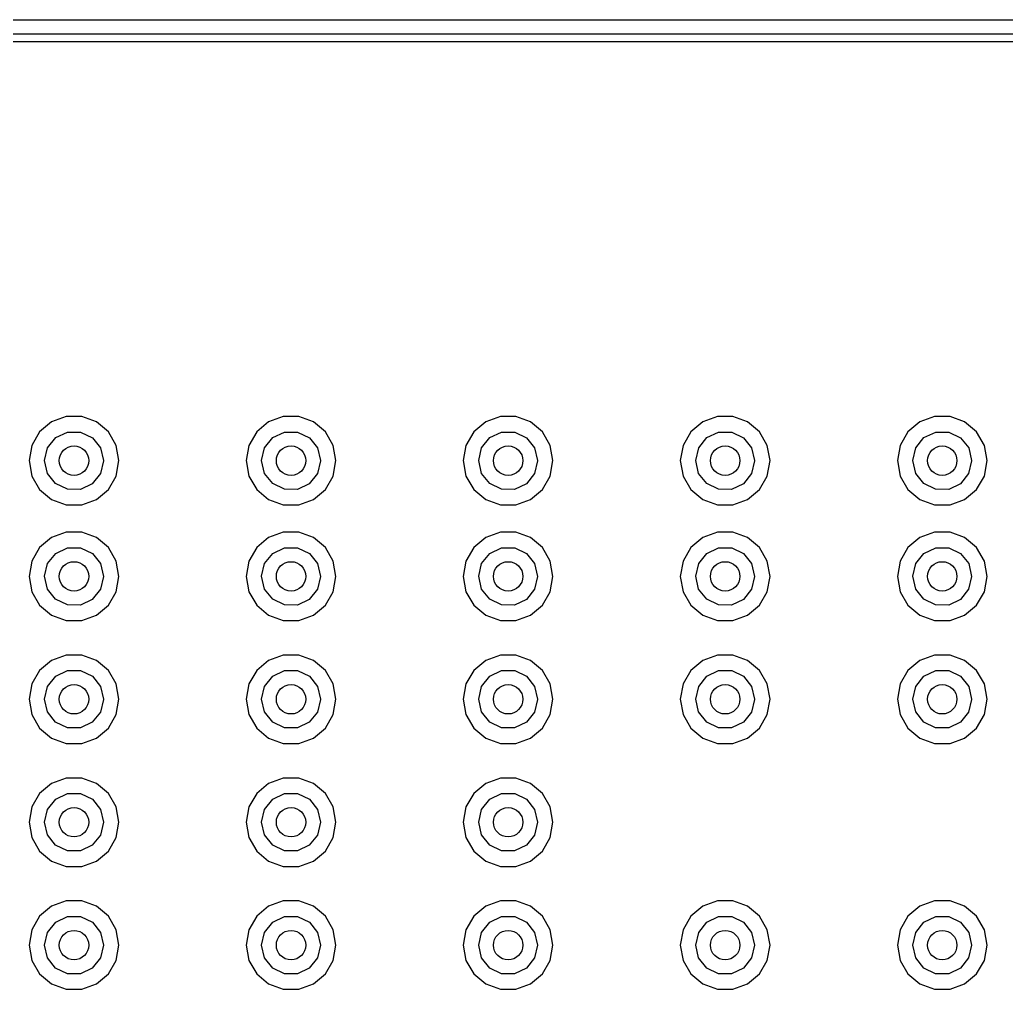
# Model space of a CAD drawing. Extents: x 2.01 to 4.77, y -4.11 to -1.35.
# Drawn here: x 2.5837 to 2.8521, y -1.6163 to -1.3524 of the extents above; entities that cross this region are included whole.
import ezdxf

# ---------------------------------------------------------------- set-up
doc = ezdxf.new("R2010")
doc.units = 0
doc.header["$MEASUREMENT"] = 0
doc.layers.add('BLACK', color=7, linetype='CONTINUOUS')

msp = doc.modelspace()

# ---------------------------------------------------------------- linework, layer by layer
at = {"layer": 'BLACK', "linetype": 'CONTINUOUS'}
for p, q in [((2.17516, -1.3524), (4.61217, -1.3524)), ((4.61217, -1.35633), (2.17516, -1.35633)), ((2.17611, -1.35837), (4.61123, -1.35837)), ((2.59232, -1.46187), (2.58908, -1.4646)), ((2.59631, -1.46042), (2.59232, -1.46187)), ((2.60054, -1.46042), (2.59631, -1.46042)), ((2.60453, -1.46187), (2.60054, -1.46042)), ((2.60777, -1.4646), (2.60453, -1.46187)), ((2.65138, -1.46187), (2.64813, -1.4646)), ((2.65536, -1.46042), (2.65138, -1.46187)), ((2.6596, -1.46042), (2.65536, -1.46042)), ((2.66358, -1.46187), (2.6596, -1.46042)), ((2.66683, -1.4646), (2.66358, -1.46187)), ((2.71043, -1.46187), (2.70719, -1.4646)), ((2.71442, -1.46042), (2.71043, -1.46187)), ((2.71865, -1.46042), (2.71442, -1.46042)), ((2.72264, -1.46187), (2.71865, -1.46042)), ((2.72589, -1.4646), (2.72264, -1.46187)), ((2.76949, -1.46187), (2.76624, -1.4646)), ((2.77347, -1.46042), (2.76949, -1.46187)), ((2.77771, -1.46042), (2.77347, -1.46042)), ((2.78169, -1.46187), (2.77771, -1.46042)), ((2.78494, -1.4646), (2.78169, -1.46187)), ((2.82854, -1.46187), (2.8253, -1.4646)), ((2.83253, -1.46042), (2.82854, -1.46187)), ((2.83677, -1.46042), (2.83253, -1.46042)), ((2.84075, -1.46187), (2.83677, -1.46042)), ((2.844, -1.4646), (2.84075, -1.46187)), ((2.58908, -1.4646), (2.58696, -1.46827)), ((2.59345, -1.46618), (2.59665, -1.46464)), ((2.59665, -1.46464), (2.60021, -1.46464)), ((2.60021, -1.46464), (2.60342, -1.46619)), ((2.60989, -1.46827), (2.60777, -1.4646)), ((2.64813, -1.4646), (2.64601, -1.46827)), ((2.6525, -1.46618), (2.65571, -1.46464)), ((2.65571, -1.46464), (2.65927, -1.46464)), ((2.65927, -1.46464), (2.66247, -1.46619)), ((2.66895, -1.46827), (2.66683, -1.4646)), ((2.70719, -1.4646), (2.70507, -1.46827)), ((2.71156, -1.46618), (2.71476, -1.46464)), ((2.71476, -1.46464), (2.71832, -1.46464)), ((2.71832, -1.46464), (2.72153, -1.46619)), ((2.728, -1.46827), (2.72589, -1.4646)), ((2.76624, -1.4646), (2.76412, -1.46827)), ((2.77061, -1.46618), (2.77382, -1.46464)), ((2.77382, -1.46464), (2.77738, -1.46464)), ((2.77738, -1.46464), (2.78058, -1.46619)), ((2.78706, -1.46827), (2.78494, -1.4646)), ((2.8253, -1.4646), (2.82318, -1.46827)), ((2.82967, -1.46618), (2.83287, -1.46464)), ((2.83287, -1.46464), (2.83643, -1.46464)), ((2.83643, -1.46464), (2.83964, -1.46619)), ((2.84611, -1.46827), (2.844, -1.4646)), ((2.59122, -1.46896), (2.59345, -1.46618)), ((2.60342, -1.46619), (2.60563, -1.46897)), ((2.65028, -1.46896), (2.6525, -1.46618)), ((2.66247, -1.46619), (2.66469, -1.46897)), ((2.70933, -1.46896), (2.71156, -1.46618)), ((2.72153, -1.46619), (2.72374, -1.46897)), ((2.76839, -1.46896), (2.77061, -1.46618)), ((2.78058, -1.46619), (2.7828, -1.46897)), ((2.82744, -1.46896), (2.82967, -1.46618)), ((2.83964, -1.46619), (2.84185, -1.46897)), ((2.58696, -1.46827), (2.58622, -1.47244)), ((2.59043, -1.47243), (2.59122, -1.46896)), ((2.60563, -1.46897), (2.60643, -1.47244)), ((2.61063, -1.47244), (2.60989, -1.46827)), ((2.64601, -1.46827), (2.64528, -1.47244)), ((2.64948, -1.47243), (2.65028, -1.46896)), ((2.66469, -1.46897), (2.66548, -1.47244)), ((2.66969, -1.47244), (2.66895, -1.46827)), ((2.70507, -1.46827), (2.70433, -1.47244)), ((2.70854, -1.47243), (2.70933, -1.46896)), ((2.72374, -1.46897), (2.72454, -1.47244)), ((2.72874, -1.47244), (2.728, -1.46827)), ((2.76412, -1.46827), (2.76339, -1.47244)), ((2.76759, -1.47243), (2.76839, -1.46896)), ((2.7828, -1.46897), (2.78359, -1.47244)), ((2.7878, -1.47244), (2.78706, -1.46827)), ((2.82318, -1.46827), (2.82244, -1.47244)), ((2.82665, -1.47243), (2.82744, -1.46896)), ((2.84185, -1.46897), (2.84265, -1.47244)), ((2.84685, -1.47244), (2.84611, -1.46827)), ((2.58622, -1.47244), (2.58696, -1.47662)), ((2.59121, -1.4759), (2.59043, -1.47243)), ((2.60643, -1.47247), (2.60562, -1.47594)), ((2.60643, -1.47244), (2.60643, -1.47247)), ((2.60989, -1.47662), (2.61063, -1.47244)), ((2.64528, -1.47244), (2.64601, -1.47662)), ((2.65027, -1.4759), (2.64948, -1.47243)), ((2.66548, -1.47247), (2.66468, -1.47594)), ((2.66548, -1.47244), (2.66548, -1.47247)), ((2.66895, -1.47662), (2.66969, -1.47244)), ((2.70433, -1.47244), (2.70507, -1.47662)), ((2.70932, -1.4759), (2.70854, -1.47243)), ((2.72454, -1.47247), (2.72373, -1.47594)), ((2.72454, -1.47244), (2.72454, -1.47247)), ((2.728, -1.47662), (2.72874, -1.47244)), ((2.76339, -1.47244), (2.76412, -1.47662)), ((2.76838, -1.4759), (2.76759, -1.47243)), ((2.78359, -1.47247), (2.78279, -1.47594)), ((2.78359, -1.47244), (2.78359, -1.47247)), ((2.78706, -1.47662), (2.7878, -1.47244)), ((2.82244, -1.47244), (2.82318, -1.47662)), ((2.82743, -1.4759), (2.82665, -1.47243)), ((2.84265, -1.47247), (2.84184, -1.47594)), ((2.84265, -1.47244), (2.84265, -1.47247)), ((2.84611, -1.47662), (2.84685, -1.47244)), ((2.59342, -1.47868), (2.59121, -1.4759)), ((2.60562, -1.47594), (2.60339, -1.47871)), ((2.65248, -1.47868), (2.65027, -1.4759)), ((2.66468, -1.47594), (2.66245, -1.47871)), ((2.71153, -1.47868), (2.70932, -1.4759)), ((2.72373, -1.47594), (2.7215, -1.47871)), ((2.77059, -1.47868), (2.76838, -1.4759)), ((2.78279, -1.47594), (2.78056, -1.47871)), ((2.82964, -1.47868), (2.82743, -1.4759)), ((2.84184, -1.47594), (2.83961, -1.47871)), ((2.58696, -1.47662), (2.58908, -1.48029)), ((2.59663, -1.48024), (2.59342, -1.47868)), ((2.60339, -1.47871), (2.60018, -1.48025)), ((2.60777, -1.48029), (2.60989, -1.47662)), ((2.64601, -1.47662), (2.64813, -1.48029)), ((2.65568, -1.48024), (2.65248, -1.47868)), ((2.66245, -1.47871), (2.65924, -1.48025)), ((2.66683, -1.48029), (2.66895, -1.47662)), ((2.70507, -1.47662), (2.70719, -1.48029)), ((2.71474, -1.48024), (2.71153, -1.47868)), ((2.7215, -1.47871), (2.71829, -1.48025)), ((2.72589, -1.48029), (2.728, -1.47662)), ((2.76412, -1.47662), (2.76624, -1.48029)), ((2.77379, -1.48024), (2.77059, -1.47868)), ((2.78056, -1.47871), (2.77735, -1.48025)), ((2.78494, -1.48029), (2.78706, -1.47662)), ((2.82318, -1.47662), (2.8253, -1.48029)), ((2.83285, -1.48024), (2.82964, -1.47868)), ((2.83961, -1.47871), (2.8364, -1.48025)), ((2.844, -1.48029), (2.84611, -1.47662)), ((2.58908, -1.48029), (2.59232, -1.48301)), ((2.60018, -1.48025), (2.59663, -1.48024)), ((2.60453, -1.48301), (2.60777, -1.48029)), ((2.64813, -1.48029), (2.65138, -1.48301)), ((2.65924, -1.48025), (2.65568, -1.48024)), ((2.66358, -1.48301), (2.66683, -1.48029)), ((2.70719, -1.48029), (2.71043, -1.48301)), ((2.71829, -1.48025), (2.71474, -1.48024)), ((2.72264, -1.48301), (2.72589, -1.48029)), ((2.76624, -1.48029), (2.76949, -1.48301)), ((2.77735, -1.48025), (2.77379, -1.48024)), ((2.78169, -1.48301), (2.78494, -1.48029)), ((2.8253, -1.48029), (2.82854, -1.48301)), ((2.8364, -1.48025), (2.83285, -1.48024)), ((2.84075, -1.48301), (2.844, -1.48029)), ((2.59232, -1.48301), (2.59631, -1.48446)), ((2.60054, -1.48446), (2.60453, -1.48301)), ((2.65138, -1.48301), (2.65536, -1.48446)), ((2.6596, -1.48446), (2.66358, -1.48301)), ((2.71043, -1.48301), (2.71442, -1.48446)), ((2.71865, -1.48446), (2.72264, -1.48301)), ((2.76949, -1.48301), (2.77347, -1.48446)), ((2.77771, -1.48446), (2.78169, -1.48301)), ((2.82854, -1.48301), (2.83253, -1.48446)), ((2.83677, -1.48446), (2.84075, -1.48301)), ((2.59631, -1.48446), (2.60054, -1.48446)), ((2.65536, -1.48446), (2.6596, -1.48446)), ((2.71442, -1.48446), (2.71865, -1.48446)), ((2.77347, -1.48446), (2.77771, -1.48446)), ((2.83253, -1.48446), (2.83677, -1.48446)), ((2.59631, -1.49192), (2.59232, -1.49337)), ((2.60054, -1.49192), (2.59631, -1.49192)), ((2.60453, -1.49337), (2.60054, -1.49192)), ((2.65536, -1.49192), (2.65138, -1.49337)), ((2.6596, -1.49192), (2.65536, -1.49192)), ((2.66358, -1.49337), (2.6596, -1.49192)), ((2.71442, -1.49192), (2.71043, -1.49337)), ((2.71865, -1.49192), (2.71442, -1.49192)), ((2.72264, -1.49337), (2.71865, -1.49192)), ((2.77347, -1.49192), (2.76949, -1.49337)), ((2.77771, -1.49192), (2.77347, -1.49192)), ((2.78169, -1.49337), (2.77771, -1.49192)), ((2.83253, -1.49192), (2.82854, -1.49337)), ((2.83677, -1.49192), (2.83253, -1.49192)), ((2.84075, -1.49337), (2.83677, -1.49192)), ((2.59232, -1.49337), (2.58908, -1.49609)), ((2.60777, -1.49609), (2.60453, -1.49337)), ((2.65138, -1.49337), (2.64813, -1.49609)), ((2.66683, -1.49609), (2.66358, -1.49337)), ((2.71043, -1.49337), (2.70719, -1.49609)), ((2.72589, -1.49609), (2.72264, -1.49337)), ((2.76949, -1.49337), (2.76624, -1.49609)), ((2.78494, -1.49609), (2.78169, -1.49337)), ((2.82854, -1.49337), (2.8253, -1.49609)), ((2.844, -1.49609), (2.84075, -1.49337)), ((2.58908, -1.49609), (2.58696, -1.49976)), ((2.59122, -1.50046), (2.59345, -1.49768)), ((2.59345, -1.49768), (2.59665, -1.49614)), ((2.59665, -1.49614), (2.60021, -1.49614)), ((2.60021, -1.49614), (2.60342, -1.49768)), ((2.60342, -1.49768), (2.60563, -1.50047)), ((2.60989, -1.49976), (2.60777, -1.49609)), ((2.64813, -1.49609), (2.64601, -1.49976)), ((2.65028, -1.50046), (2.6525, -1.49768)), ((2.6525, -1.49768), (2.65571, -1.49614)), ((2.65571, -1.49614), (2.65927, -1.49614)), ((2.65927, -1.49614), (2.66247, -1.49768)), ((2.66247, -1.49768), (2.66469, -1.50047)), ((2.66895, -1.49976), (2.66683, -1.49609)), ((2.70719, -1.49609), (2.70507, -1.49976)), ((2.70933, -1.50046), (2.71156, -1.49768)), ((2.71156, -1.49768), (2.71476, -1.49614)), ((2.71476, -1.49614), (2.71832, -1.49614)), ((2.71832, -1.49614), (2.72153, -1.49768)), ((2.72153, -1.49768), (2.72374, -1.50047)), ((2.728, -1.49976), (2.72589, -1.49609)), ((2.76624, -1.49609), (2.76412, -1.49976)), ((2.76839, -1.50046), (2.77061, -1.49768)), ((2.77061, -1.49768), (2.77382, -1.49614)), ((2.77382, -1.49614), (2.77738, -1.49614)), ((2.77738, -1.49614), (2.78058, -1.49768)), ((2.78058, -1.49768), (2.7828, -1.50047)), ((2.78706, -1.49976), (2.78494, -1.49609)), ((2.8253, -1.49609), (2.82318, -1.49976)), ((2.82744, -1.50046), (2.82967, -1.49768)), ((2.82967, -1.49768), (2.83287, -1.49614)), ((2.83287, -1.49614), (2.83643, -1.49614)), ((2.83643, -1.49614), (2.83964, -1.49768)), ((2.83964, -1.49768), (2.84185, -1.50047)), ((2.84611, -1.49976), (2.844, -1.49609)), ((2.58696, -1.49976), (2.58622, -1.50394)), ((2.61063, -1.50394), (2.60989, -1.49976)), ((2.64601, -1.49976), (2.64528, -1.50394)), ((2.66969, -1.50394), (2.66895, -1.49976)), ((2.70507, -1.49976), (2.70433, -1.50394)), ((2.72874, -1.50394), (2.728, -1.49976)), ((2.76412, -1.49976), (2.76339, -1.50394)), ((2.7878, -1.50394), (2.78706, -1.49976)), ((2.82318, -1.49976), (2.82244, -1.50394)), ((2.84685, -1.50394), (2.84611, -1.49976)), ((2.59043, -1.50392), (2.59122, -1.50046)), ((2.60563, -1.50047), (2.60643, -1.50394)), ((2.64948, -1.50392), (2.65028, -1.50046)), ((2.66469, -1.50047), (2.66548, -1.50394)), ((2.70854, -1.50392), (2.70933, -1.50046)), ((2.72374, -1.50047), (2.72454, -1.50394)), ((2.76759, -1.50392), (2.76839, -1.50046)), ((2.7828, -1.50047), (2.78359, -1.50394)), ((2.82665, -1.50392), (2.82744, -1.50046)), ((2.84185, -1.50047), (2.84265, -1.50394)), ((2.58622, -1.50394), (2.58696, -1.50811)), ((2.59121, -1.50739), (2.59043, -1.50392)), ((2.60643, -1.50396), (2.60562, -1.50743)), ((2.60643, -1.50394), (2.60643, -1.50396)), ((2.60989, -1.50811), (2.61063, -1.50394)), ((2.64528, -1.50394), (2.64601, -1.50811)), ((2.65027, -1.50739), (2.64948, -1.50392)), ((2.66548, -1.50396), (2.66468, -1.50743)), ((2.66548, -1.50394), (2.66548, -1.50396)), ((2.66895, -1.50811), (2.66969, -1.50394)), ((2.70433, -1.50394), (2.70507, -1.50811)), ((2.70932, -1.50739), (2.70854, -1.50392)), ((2.72454, -1.50396), (2.72373, -1.50743)), ((2.72454, -1.50394), (2.72454, -1.50396)), ((2.728, -1.50811), (2.72874, -1.50394)), ((2.76339, -1.50394), (2.76412, -1.50811)), ((2.76838, -1.50739), (2.76759, -1.50392)), ((2.78359, -1.50396), (2.78279, -1.50743)), ((2.78359, -1.50394), (2.78359, -1.50396)), ((2.78706, -1.50811), (2.7878, -1.50394)), ((2.82244, -1.50394), (2.82318, -1.50811)), ((2.82743, -1.50739), (2.82665, -1.50392)), ((2.84265, -1.50396), (2.84184, -1.50743)), ((2.84265, -1.50394), (2.84265, -1.50396)), ((2.84611, -1.50811), (2.84685, -1.50394)), ((2.58696, -1.50811), (2.58908, -1.51178)), ((2.59342, -1.51018), (2.59121, -1.50739)), ((2.60562, -1.50743), (2.60339, -1.51021)), ((2.60777, -1.51178), (2.60989, -1.50811)), ((2.64601, -1.50811), (2.64813, -1.51178)), ((2.65248, -1.51018), (2.65027, -1.50739)), ((2.66468, -1.50743), (2.66245, -1.51021)), ((2.66683, -1.51178), (2.66895, -1.50811)), ((2.70507, -1.50811), (2.70719, -1.51178)), ((2.71153, -1.51018), (2.70932, -1.50739)), ((2.72373, -1.50743), (2.7215, -1.51021)), ((2.72589, -1.51178), (2.728, -1.50811)), ((2.76412, -1.50811), (2.76624, -1.51178)), ((2.77059, -1.51018), (2.76838, -1.50739)), ((2.78279, -1.50743), (2.78056, -1.51021)), ((2.78494, -1.51178), (2.78706, -1.50811)), ((2.82318, -1.50811), (2.8253, -1.51178)), ((2.82964, -1.51018), (2.82743, -1.50739)), ((2.84184, -1.50743), (2.83961, -1.51021)), ((2.844, -1.51178), (2.84611, -1.50811)), ((2.59663, -1.51173), (2.59342, -1.51018)), ((2.60339, -1.51021), (2.60018, -1.51174)), ((2.65568, -1.51173), (2.65248, -1.51018)), ((2.66245, -1.51021), (2.65924, -1.51174)), ((2.71474, -1.51173), (2.71153, -1.51018)), ((2.7215, -1.51021), (2.71829, -1.51174)), ((2.77379, -1.51173), (2.77059, -1.51018)), ((2.78056, -1.51021), (2.77735, -1.51174)), ((2.83285, -1.51173), (2.82964, -1.51018)), ((2.83961, -1.51021), (2.8364, -1.51174)), ((2.58908, -1.51178), (2.59232, -1.51451)), ((2.60018, -1.51174), (2.59663, -1.51173)), ((2.60453, -1.51451), (2.60777, -1.51178)), ((2.64813, -1.51178), (2.65138, -1.51451)), ((2.65924, -1.51174), (2.65568, -1.51173)), ((2.66358, -1.51451), (2.66683, -1.51178)), ((2.70719, -1.51178), (2.71043, -1.51451)), ((2.71829, -1.51174), (2.71474, -1.51173)), ((2.72264, -1.51451), (2.72589, -1.51178)), ((2.76624, -1.51178), (2.76949, -1.51451)), ((2.77735, -1.51174), (2.77379, -1.51173)), ((2.78169, -1.51451), (2.78494, -1.51178)), ((2.8253, -1.51178), (2.82854, -1.51451)), ((2.8364, -1.51174), (2.83285, -1.51173)), ((2.84075, -1.51451), (2.844, -1.51178)), ((2.59232, -1.51451), (2.59631, -1.51596)), ((2.59631, -1.51596), (2.60054, -1.51596)), ((2.60054, -1.51596), (2.60453, -1.51451)), ((2.65138, -1.51451), (2.65536, -1.51596)), ((2.65536, -1.51596), (2.6596, -1.51596)), ((2.6596, -1.51596), (2.66358, -1.51451)), ((2.71043, -1.51451), (2.71442, -1.51596)), ((2.71442, -1.51596), (2.71865, -1.51596)), ((2.71865, -1.51596), (2.72264, -1.51451)), ((2.76949, -1.51451), (2.77347, -1.51596)), ((2.77347, -1.51596), (2.77771, -1.51596)), ((2.77771, -1.51596), (2.78169, -1.51451)), ((2.82854, -1.51451), (2.83253, -1.51596)), ((2.83253, -1.51596), (2.83677, -1.51596)), ((2.83677, -1.51596), (2.84075, -1.51451)), ((2.59232, -1.52683), (2.58908, -1.52956)), ((2.59631, -1.52538), (2.59232, -1.52683)), ((2.60054, -1.52538), (2.59631, -1.52538)), ((2.60453, -1.52683), (2.60054, -1.52538)), ((2.60777, -1.52956), (2.60453, -1.52683)), ((2.65138, -1.52683), (2.64813, -1.52956)), ((2.65536, -1.52538), (2.65138, -1.52683)), ((2.6596, -1.52538), (2.65536, -1.52538)), ((2.66358, -1.52683), (2.6596, -1.52538)), ((2.66683, -1.52956), (2.66358, -1.52683)), ((2.71043, -1.52683), (2.70719, -1.52956)), ((2.71442, -1.52538), (2.71043, -1.52683)), ((2.71865, -1.52538), (2.71442, -1.52538)), ((2.72264, -1.52683), (2.71865, -1.52538)), ((2.72589, -1.52956), (2.72264, -1.52683)), ((2.76949, -1.52683), (2.76624, -1.52956)), ((2.77347, -1.52538), (2.76949, -1.52683)), ((2.77771, -1.52538), (2.77347, -1.52538)), ((2.78169, -1.52683), (2.77771, -1.52538)), ((2.78494, -1.52956), (2.78169, -1.52683)), ((2.82854, -1.52683), (2.8253, -1.52956)), ((2.83253, -1.52538), (2.82854, -1.52683)), ((2.83677, -1.52538), (2.83253, -1.52538)), ((2.84075, -1.52683), (2.83677, -1.52538)), ((2.844, -1.52956), (2.84075, -1.52683)), ((2.58908, -1.52956), (2.58696, -1.53323)), ((2.59345, -1.53114), (2.59665, -1.5296)), ((2.59665, -1.5296), (2.60021, -1.5296)), ((2.60021, -1.5296), (2.60342, -1.53115)), ((2.60989, -1.53323), (2.60777, -1.52956)), ((2.64813, -1.52956), (2.64601, -1.53323)), ((2.6525, -1.53114), (2.65571, -1.5296)), ((2.65571, -1.5296), (2.65927, -1.5296)), ((2.65927, -1.5296), (2.66247, -1.53115)), ((2.66895, -1.53323), (2.66683, -1.52956)), ((2.70719, -1.52956), (2.70507, -1.53323)), ((2.71156, -1.53114), (2.71476, -1.5296)), ((2.71476, -1.5296), (2.71832, -1.5296)), ((2.71832, -1.5296), (2.72153, -1.53115)), ((2.728, -1.53323), (2.72589, -1.52956)), ((2.76624, -1.52956), (2.76412, -1.53323)), ((2.77061, -1.53114), (2.77382, -1.5296)), ((2.77382, -1.5296), (2.77738, -1.5296)), ((2.77738, -1.5296), (2.78058, -1.53115)), ((2.78706, -1.53323), (2.78494, -1.52956)), ((2.8253, -1.52956), (2.82318, -1.53323)), ((2.82967, -1.53114), (2.83287, -1.5296)), ((2.83287, -1.5296), (2.83643, -1.5296)), ((2.83643, -1.5296), (2.83964, -1.53115)), ((2.84611, -1.53323), (2.844, -1.52956)), ((2.59122, -1.53392), (2.59345, -1.53114)), ((2.60342, -1.53115), (2.60563, -1.53393)), ((2.65028, -1.53392), (2.6525, -1.53114)), ((2.66247, -1.53115), (2.66469, -1.53393)), ((2.70933, -1.53392), (2.71156, -1.53114)), ((2.72153, -1.53115), (2.72374, -1.53393)), ((2.76839, -1.53392), (2.77061, -1.53114)), ((2.78058, -1.53115), (2.7828, -1.53393)), ((2.82744, -1.53392), (2.82967, -1.53114)), ((2.83964, -1.53115), (2.84185, -1.53393)), ((2.58696, -1.53323), (2.58622, -1.5374)), ((2.59043, -1.53739), (2.59122, -1.53392)), ((2.60563, -1.53393), (2.60643, -1.5374)), ((2.61063, -1.5374), (2.60989, -1.53323)), ((2.64601, -1.53323), (2.64528, -1.5374)), ((2.64948, -1.53739), (2.65028, -1.53392)), ((2.66469, -1.53393), (2.66548, -1.5374)), ((2.66969, -1.5374), (2.66895, -1.53323)), ((2.70507, -1.53323), (2.70433, -1.5374)), ((2.70854, -1.53739), (2.70933, -1.53392)), ((2.72374, -1.53393), (2.72454, -1.5374)), ((2.72874, -1.5374), (2.728, -1.53323)), ((2.76412, -1.53323), (2.76339, -1.5374)), ((2.76759, -1.53739), (2.76839, -1.53392)), ((2.7828, -1.53393), (2.78359, -1.5374)), ((2.7878, -1.5374), (2.78706, -1.53323)), ((2.82318, -1.53323), (2.82244, -1.5374)), ((2.82665, -1.53739), (2.82744, -1.53392)), ((2.84185, -1.53393), (2.84265, -1.5374)), ((2.84685, -1.5374), (2.84611, -1.53323)), ((2.58622, -1.5374), (2.58696, -1.54158)), ((2.59121, -1.54086), (2.59043, -1.53739)), ((2.60643, -1.53743), (2.60562, -1.5409)), ((2.60643, -1.5374), (2.60643, -1.53743)), ((2.60989, -1.54158), (2.61063, -1.5374)), ((2.64528, -1.5374), (2.64601, -1.54158)), ((2.65027, -1.54086), (2.64948, -1.53739)), ((2.66548, -1.53743), (2.66468, -1.5409)), ((2.66548, -1.5374), (2.66548, -1.53743)), ((2.66895, -1.54158), (2.66969, -1.5374)), ((2.70433, -1.5374), (2.70507, -1.54158)), ((2.70932, -1.54086), (2.70854, -1.53739)), ((2.72454, -1.53743), (2.72373, -1.5409)), ((2.72454, -1.5374), (2.72454, -1.53743)), ((2.728, -1.54158), (2.72874, -1.5374)), ((2.76339, -1.5374), (2.76412, -1.54158)), ((2.76838, -1.54086), (2.76759, -1.53739)), ((2.78359, -1.53743), (2.78279, -1.5409)), ((2.78359, -1.5374), (2.78359, -1.53743)), ((2.78706, -1.54158), (2.7878, -1.5374)), ((2.82244, -1.5374), (2.82318, -1.54158)), ((2.82743, -1.54086), (2.82665, -1.53739)), ((2.84265, -1.53743), (2.84184, -1.5409)), ((2.84265, -1.5374), (2.84265, -1.53743)), ((2.84611, -1.54158), (2.84685, -1.5374)), ((2.58696, -1.54158), (2.58908, -1.54525)), ((2.59342, -1.54364), (2.59121, -1.54086)), ((2.60562, -1.5409), (2.60339, -1.54367)), ((2.60777, -1.54525), (2.60989, -1.54158)), ((2.64601, -1.54158), (2.64813, -1.54525)), ((2.65248, -1.54364), (2.65027, -1.54086)), ((2.66468, -1.5409), (2.66245, -1.54367)), ((2.66683, -1.54525), (2.66895, -1.54158)), ((2.70507, -1.54158), (2.70719, -1.54525)), ((2.71153, -1.54364), (2.70932, -1.54086)), ((2.72373, -1.5409), (2.7215, -1.54367)), ((2.72589, -1.54525), (2.728, -1.54158)), ((2.76412, -1.54158), (2.76624, -1.54525)), ((2.77059, -1.54364), (2.76838, -1.54086)), ((2.78279, -1.5409), (2.78056, -1.54367)), ((2.78494, -1.54525), (2.78706, -1.54158)), ((2.82318, -1.54158), (2.8253, -1.54525)), ((2.82964, -1.54364), (2.82743, -1.54086)), ((2.84184, -1.5409), (2.83961, -1.54367)), ((2.844, -1.54525), (2.84611, -1.54158)), ((2.58908, -1.54525), (2.59232, -1.54797)), ((2.59663, -1.5452), (2.59342, -1.54364)), ((2.60018, -1.54521), (2.59663, -1.5452)), ((2.60339, -1.54367), (2.60018, -1.54521)), ((2.60453, -1.54797), (2.60777, -1.54525)), ((2.64813, -1.54525), (2.65138, -1.54797)), ((2.65568, -1.5452), (2.65248, -1.54364)), ((2.65924, -1.54521), (2.65568, -1.5452)), ((2.66245, -1.54367), (2.65924, -1.54521)), ((2.66358, -1.54797), (2.66683, -1.54525)), ((2.70719, -1.54525), (2.71043, -1.54797)), ((2.71474, -1.5452), (2.71153, -1.54364)), ((2.71829, -1.54521), (2.71474, -1.5452)), ((2.7215, -1.54367), (2.71829, -1.54521)), ((2.72264, -1.54797), (2.72589, -1.54525)), ((2.76624, -1.54525), (2.76949, -1.54797)), ((2.77379, -1.5452), (2.77059, -1.54364)), ((2.77735, -1.54521), (2.77379, -1.5452)), ((2.78056, -1.54367), (2.77735, -1.54521)), ((2.78169, -1.54797), (2.78494, -1.54525)), ((2.8253, -1.54525), (2.82854, -1.54797)), ((2.83285, -1.5452), (2.82964, -1.54364)), ((2.8364, -1.54521), (2.83285, -1.5452)), ((2.83961, -1.54367), (2.8364, -1.54521)), ((2.84075, -1.54797), (2.844, -1.54525)), ((2.59232, -1.54797), (2.59631, -1.54942)), ((2.60054, -1.54942), (2.60453, -1.54797)), ((2.65138, -1.54797), (2.65536, -1.54942)), ((2.6596, -1.54942), (2.66358, -1.54797)), ((2.71043, -1.54797), (2.71442, -1.54942)), ((2.71865, -1.54942), (2.72264, -1.54797)), ((2.76949, -1.54797), (2.77347, -1.54942)), ((2.77771, -1.54942), (2.78169, -1.54797)), ((2.82854, -1.54797), (2.83253, -1.54942)), ((2.83677, -1.54942), (2.84075, -1.54797)), ((2.59631, -1.54942), (2.60054, -1.54942)), ((2.65536, -1.54942), (2.6596, -1.54942)), ((2.71442, -1.54942), (2.71865, -1.54942)), ((2.77347, -1.54942), (2.77771, -1.54942)), ((2.83253, -1.54942), (2.83677, -1.54942)), ((2.59631, -1.55885), (2.59232, -1.5603)), ((2.60054, -1.55885), (2.59631, -1.55885)), ((2.60453, -1.5603), (2.60054, -1.55885)), ((2.65536, -1.55885), (2.65138, -1.5603)), ((2.6596, -1.55885), (2.65536, -1.55885)), ((2.66358, -1.5603), (2.6596, -1.55885)), ((2.71442, -1.55885), (2.71043, -1.5603)), ((2.71865, -1.55885), (2.71442, -1.55885)), ((2.72264, -1.5603), (2.71865, -1.55885)), ((2.59232, -1.5603), (2.58908, -1.56302)), ((2.60777, -1.56302), (2.60453, -1.5603)), ((2.65138, -1.5603), (2.64813, -1.56302)), ((2.66683, -1.56302), (2.66358, -1.5603)), ((2.71043, -1.5603), (2.70719, -1.56302)), ((2.72589, -1.56302), (2.72264, -1.5603)), ((2.58908, -1.56302), (2.58696, -1.56669)), ((2.59122, -1.56738), (2.59345, -1.56461)), ((2.59345, -1.56461), (2.59665, -1.56306)), ((2.59665, -1.56306), (2.60021, -1.56307)), ((2.60021, -1.56307), (2.60342, -1.56461)), ((2.60342, -1.56461), (2.60563, -1.5674)), ((2.60989, -1.56669), (2.60777, -1.56302)), ((2.64813, -1.56302), (2.64601, -1.56669)), ((2.65028, -1.56738), (2.6525, -1.56461)), ((2.6525, -1.56461), (2.65571, -1.56306)), ((2.65571, -1.56306), (2.65927, -1.56307)), ((2.65927, -1.56307), (2.66247, -1.56461)), ((2.66247, -1.56461), (2.66469, -1.5674)), ((2.66895, -1.56669), (2.66683, -1.56302)), ((2.70719, -1.56302), (2.70507, -1.56669)), ((2.70933, -1.56738), (2.71156, -1.56461)), ((2.71156, -1.56461), (2.71476, -1.56306)), ((2.71476, -1.56306), (2.71832, -1.56307)), ((2.71832, -1.56307), (2.72153, -1.56461)), ((2.72153, -1.56461), (2.72374, -1.5674)), ((2.728, -1.56669), (2.72589, -1.56302)), ((2.58696, -1.56669), (2.58622, -1.57087)), ((2.59043, -1.57085), (2.59122, -1.56738)), ((2.60563, -1.5674), (2.60643, -1.57087)), ((2.61063, -1.57087), (2.60989, -1.56669)), ((2.64601, -1.56669), (2.64528, -1.57087)), ((2.64948, -1.57085), (2.65028, -1.56738)), ((2.66469, -1.5674), (2.66548, -1.57087)), ((2.66969, -1.57087), (2.66895, -1.56669)), ((2.70507, -1.56669), (2.70433, -1.57087)), ((2.70854, -1.57085), (2.70933, -1.56738)), ((2.72374, -1.5674), (2.72454, -1.57087)), ((2.72874, -1.57087), (2.728, -1.56669)), ((2.58622, -1.57087), (2.58696, -1.57504)), ((2.59121, -1.57432), (2.59043, -1.57085)), ((2.60643, -1.57089), (2.60562, -1.57436)), ((2.60643, -1.57087), (2.60643, -1.57089)), ((2.60989, -1.57504), (2.61063, -1.57087)), ((2.64528, -1.57087), (2.64601, -1.57504)), ((2.65027, -1.57432), (2.64948, -1.57085)), ((2.66548, -1.57089), (2.66468, -1.57436)), ((2.66548, -1.57087), (2.66548, -1.57089)), ((2.66895, -1.57504), (2.66969, -1.57087)), ((2.70433, -1.57087), (2.70507, -1.57504)), ((2.70932, -1.57432), (2.70854, -1.57085)), ((2.72454, -1.57089), (2.72373, -1.57436)), ((2.72454, -1.57087), (2.72454, -1.57089)), ((2.728, -1.57504), (2.72874, -1.57087)), ((2.58696, -1.57504), (2.58908, -1.57871)), ((2.59342, -1.57711), (2.59121, -1.57432)), ((2.60562, -1.57436), (2.60339, -1.57714)), ((2.60777, -1.57871), (2.60989, -1.57504)), ((2.64601, -1.57504), (2.64813, -1.57871)), ((2.65248, -1.57711), (2.65027, -1.57432)), ((2.66468, -1.57436), (2.66245, -1.57714)), ((2.66683, -1.57871), (2.66895, -1.57504)), ((2.70507, -1.57504), (2.70719, -1.57871)), ((2.71153, -1.57711), (2.70932, -1.57432)), ((2.72373, -1.57436), (2.7215, -1.57714)), ((2.72589, -1.57871), (2.728, -1.57504)), ((2.59663, -1.57866), (2.59342, -1.57711)), ((2.60339, -1.57714), (2.60018, -1.57867)), ((2.65568, -1.57866), (2.65248, -1.57711)), ((2.66245, -1.57714), (2.65924, -1.57867)), ((2.71474, -1.57866), (2.71153, -1.57711)), ((2.7215, -1.57714), (2.71829, -1.57867)), ((2.58908, -1.57871), (2.59232, -1.58144)), ((2.60018, -1.57867), (2.59663, -1.57866)), ((2.60453, -1.58144), (2.60777, -1.57871)), ((2.64813, -1.57871), (2.65138, -1.58144)), ((2.65924, -1.57867), (2.65568, -1.57866)), ((2.66358, -1.58144), (2.66683, -1.57871)), ((2.70719, -1.57871), (2.71043, -1.58144)), ((2.71829, -1.57867), (2.71474, -1.57866)), ((2.72264, -1.58144), (2.72589, -1.57871)), ((2.59232, -1.58144), (2.59631, -1.58289)), ((2.59631, -1.58289), (2.60054, -1.58289)), ((2.60054, -1.58289), (2.60453, -1.58144)), ((2.65138, -1.58144), (2.65536, -1.58289)), ((2.65536, -1.58289), (2.6596, -1.58289)), ((2.6596, -1.58289), (2.66358, -1.58144)), ((2.71043, -1.58144), (2.71442, -1.58289)), ((2.71442, -1.58289), (2.71865, -1.58289)), ((2.71865, -1.58289), (2.72264, -1.58144)), ((2.59232, -1.59376), (2.58908, -1.59649)), ((2.59631, -1.59231), (2.59232, -1.59376)), ((2.60054, -1.59231), (2.59631, -1.59231)), ((2.60453, -1.59376), (2.60054, -1.59231)), ((2.60777, -1.59649), (2.60453, -1.59376)), ((2.65138, -1.59376), (2.64813, -1.59649)), ((2.65536, -1.59231), (2.65138, -1.59376)), ((2.6596, -1.59231), (2.65536, -1.59231)), ((2.66358, -1.59376), (2.6596, -1.59231)), ((2.66683, -1.59649), (2.66358, -1.59376)), ((2.71043, -1.59376), (2.70719, -1.59649)), ((2.71442, -1.59231), (2.71043, -1.59376)), ((2.71865, -1.59231), (2.71442, -1.59231)), ((2.72264, -1.59376), (2.71865, -1.59231)), ((2.72589, -1.59649), (2.72264, -1.59376)), ((2.76949, -1.59376), (2.76624, -1.59649)), ((2.77347, -1.59231), (2.76949, -1.59376)), ((2.77771, -1.59231), (2.77347, -1.59231)), ((2.78169, -1.59376), (2.77771, -1.59231)), ((2.78494, -1.59649), (2.78169, -1.59376)), ((2.82854, -1.59376), (2.8253, -1.59649)), ((2.83253, -1.59231), (2.82854, -1.59376)), ((2.83677, -1.59231), (2.83253, -1.59231)), ((2.84075, -1.59376), (2.83677, -1.59231)), ((2.844, -1.59649), (2.84075, -1.59376)), ((2.58908, -1.59649), (2.58696, -1.60016)), ((2.59345, -1.59807), (2.59665, -1.59653)), ((2.59665, -1.59653), (2.60021, -1.59653)), ((2.60021, -1.59653), (2.60342, -1.59808)), ((2.60989, -1.60016), (2.60777, -1.59649)), ((2.64813, -1.59649), (2.64601, -1.60016)), ((2.6525, -1.59807), (2.65571, -1.59653)), ((2.65571, -1.59653), (2.65927, -1.59653)), ((2.65927, -1.59653), (2.66247, -1.59808)), ((2.66895, -1.60016), (2.66683, -1.59649)), ((2.70719, -1.59649), (2.70507, -1.60016)), ((2.71156, -1.59807), (2.71476, -1.59653)), ((2.71476, -1.59653), (2.71832, -1.59653)), ((2.71832, -1.59653), (2.72153, -1.59808)), ((2.728, -1.60016), (2.72589, -1.59649)), ((2.76624, -1.59649), (2.76412, -1.60016)), ((2.77061, -1.59807), (2.77382, -1.59653)), ((2.77382, -1.59653), (2.77738, -1.59653)), ((2.77738, -1.59653), (2.78058, -1.59808)), ((2.78706, -1.60016), (2.78494, -1.59649)), ((2.8253, -1.59649), (2.82318, -1.60016)), ((2.82967, -1.59807), (2.83287, -1.59653)), ((2.83287, -1.59653), (2.83643, -1.59653)), ((2.83643, -1.59653), (2.83964, -1.59808)), ((2.84611, -1.60016), (2.844, -1.59649)), ((2.59122, -1.60085), (2.59345, -1.59807)), ((2.60342, -1.59808), (2.60563, -1.60086)), ((2.65028, -1.60085), (2.6525, -1.59807)), ((2.66247, -1.59808), (2.66469, -1.60086)), ((2.70933, -1.60085), (2.71156, -1.59807)), ((2.72153, -1.59808), (2.72374, -1.60086)), ((2.76839, -1.60085), (2.77061, -1.59807)), ((2.78058, -1.59808), (2.7828, -1.60086)), ((2.82744, -1.60085), (2.82967, -1.59807)), ((2.83964, -1.59808), (2.84185, -1.60086)), ((2.58696, -1.60016), (2.58622, -1.60433)), ((2.59043, -1.60432), (2.59122, -1.60085)), ((2.60563, -1.60086), (2.60643, -1.60433)), ((2.61063, -1.60433), (2.60989, -1.60016)), ((2.64601, -1.60016), (2.64528, -1.60433)), ((2.64948, -1.60432), (2.65028, -1.60085)), ((2.66469, -1.60086), (2.66548, -1.60433)), ((2.66969, -1.60433), (2.66895, -1.60016)), ((2.70507, -1.60016), (2.70433, -1.60433)), ((2.70854, -1.60432), (2.70933, -1.60085)), ((2.72374, -1.60086), (2.72454, -1.60433)), ((2.72874, -1.60433), (2.728, -1.60016)), ((2.76412, -1.60016), (2.76339, -1.60433)), ((2.76759, -1.60432), (2.76839, -1.60085)), ((2.7828, -1.60086), (2.78359, -1.60433)), ((2.7878, -1.60433), (2.78706, -1.60016)), ((2.82318, -1.60016), (2.82244, -1.60433)), ((2.82665, -1.60432), (2.82744, -1.60085)), ((2.84185, -1.60086), (2.84265, -1.60433)), ((2.84685, -1.60433), (2.84611, -1.60016)), ((2.58622, -1.60433), (2.58696, -1.60851)), ((2.59121, -1.60779), (2.59043, -1.60432)), ((2.60643, -1.60436), (2.60562, -1.60783)), ((2.60643, -1.60433), (2.60643, -1.60436)), ((2.60989, -1.60851), (2.61063, -1.60433)), ((2.61063, -1.60433), (2.61063, -1.60433)), ((2.64528, -1.60433), (2.64601, -1.60851)), ((2.65027, -1.60779), (2.64948, -1.60432)), ((2.66548, -1.60436), (2.66468, -1.60783)), ((2.66548, -1.60433), (2.66548, -1.60436)), ((2.66895, -1.60851), (2.66969, -1.60433)), ((2.70433, -1.60433), (2.70507, -1.60851)), ((2.70932, -1.60779), (2.70854, -1.60432)), ((2.72454, -1.60436), (2.72373, -1.60783)), ((2.72454, -1.60433), (2.72454, -1.60436)), ((2.728, -1.60851), (2.72874, -1.60433)), ((2.76339, -1.60433), (2.76412, -1.60851)), ((2.76838, -1.60779), (2.76759, -1.60432)), ((2.78359, -1.60436), (2.78279, -1.60783)), ((2.78359, -1.60433), (2.78359, -1.60436)), ((2.78706, -1.60851), (2.7878, -1.60433)), ((2.82244, -1.60433), (2.82318, -1.60851)), ((2.82743, -1.60779), (2.82665, -1.60432)), ((2.84265, -1.60436), (2.84184, -1.60783)), ((2.84265, -1.60433), (2.84265, -1.60436)), ((2.84611, -1.60851), (2.84685, -1.60433)), ((2.58696, -1.60851), (2.58908, -1.61218)), ((2.59342, -1.61057), (2.59121, -1.60779)), ((2.60562, -1.60783), (2.60339, -1.6106)), ((2.60777, -1.61218), (2.60989, -1.60851)), ((2.64601, -1.60851), (2.64813, -1.61218)), ((2.65248, -1.61057), (2.65027, -1.60779)), ((2.66468, -1.60783), (2.66245, -1.6106)), ((2.66683, -1.61218), (2.66895, -1.60851)), ((2.70507, -1.60851), (2.70719, -1.61218)), ((2.71153, -1.61057), (2.70932, -1.60779)), ((2.72373, -1.60783), (2.7215, -1.6106)), ((2.72589, -1.61218), (2.728, -1.60851)), ((2.76412, -1.60851), (2.76624, -1.61218)), ((2.77059, -1.61057), (2.76838, -1.60779)), ((2.78279, -1.60783), (2.78056, -1.6106)), ((2.78494, -1.61218), (2.78706, -1.60851)), ((2.82318, -1.60851), (2.8253, -1.61218)), ((2.82964, -1.61057), (2.82743, -1.60779)), ((2.84184, -1.60783), (2.83961, -1.6106)), ((2.844, -1.61218), (2.84611, -1.60851)), ((2.58908, -1.61218), (2.59232, -1.6149)), ((2.59663, -1.61213), (2.59342, -1.61057)), ((2.60018, -1.61214), (2.59663, -1.61213)), ((2.60339, -1.6106), (2.60018, -1.61214)), ((2.60453, -1.6149), (2.60777, -1.61218)), ((2.64813, -1.61218), (2.65138, -1.6149)), ((2.65568, -1.61213), (2.65248, -1.61057)), ((2.65924, -1.61213), (2.65568, -1.61213)), ((2.66245, -1.6106), (2.65924, -1.61213)), ((2.66358, -1.6149), (2.66683, -1.61218)), ((2.70719, -1.61218), (2.71043, -1.6149)), ((2.71474, -1.61213), (2.71153, -1.61057)), ((2.71829, -1.61213), (2.71474, -1.61213)), ((2.7215, -1.6106), (2.71829, -1.61213)), ((2.72264, -1.6149), (2.72589, -1.61218)), ((2.76624, -1.61218), (2.76949, -1.6149)), ((2.77379, -1.61213), (2.77059, -1.61057)), ((2.77735, -1.61213), (2.77379, -1.61213)), ((2.78056, -1.6106), (2.77735, -1.61213)), ((2.78169, -1.6149), (2.78494, -1.61218)), ((2.8253, -1.61218), (2.82854, -1.6149)), ((2.83285, -1.61213), (2.82964, -1.61057)), ((2.8364, -1.61213), (2.83285, -1.61213)), ((2.83961, -1.6106), (2.8364, -1.61213)), ((2.84075, -1.6149), (2.844, -1.61218)), ((2.59232, -1.6149), (2.59631, -1.61635)), ((2.60054, -1.61635), (2.60453, -1.6149)), ((2.65138, -1.6149), (2.65536, -1.61635)), ((2.6596, -1.61635), (2.66358, -1.6149)), ((2.71043, -1.6149), (2.71442, -1.61635)), ((2.71865, -1.61635), (2.72264, -1.6149)), ((2.76949, -1.6149), (2.77347, -1.61635)), ((2.77771, -1.61635), (2.78169, -1.6149)), ((2.82854, -1.6149), (2.83253, -1.61635)), ((2.83677, -1.61635), (2.84075, -1.6149)), ((2.59631, -1.61635), (2.60054, -1.61635)), ((2.65536, -1.61635), (2.6596, -1.61635)), ((2.71442, -1.61635), (2.71865, -1.61635)), ((2.77347, -1.61635), (2.77771, -1.61635)), ((2.83253, -1.61635), (2.83677, -1.61635))]:
    msp.add_line(p, q, dxfattribs=at)
at = {"layer": 'BLACK'}
for centre in [(2.59843, -1.47244), (2.65748, -1.47244), (2.71654, -1.47244), (2.77559, -1.47244), (2.83465, -1.47244), (2.59843, -1.50394), (2.65748, -1.50394), (2.71654, -1.50394), (2.77559, -1.50394), (2.83465, -1.50394), (2.59843, -1.5374), (2.65748, -1.5374), (2.71654, -1.5374), (2.77559, -1.5374), (2.83465, -1.5374), (2.59843, -1.57087), (2.65748, -1.57087), (2.71654, -1.57087), (2.59843, -1.60433), (2.65748, -1.60433), (2.71654, -1.60433), (2.77559, -1.60433), (2.83465, -1.60433)]:
    msp.add_circle(centre, 0.004, dxfattribs=at)

doc.saveas('drawing.dxf')
